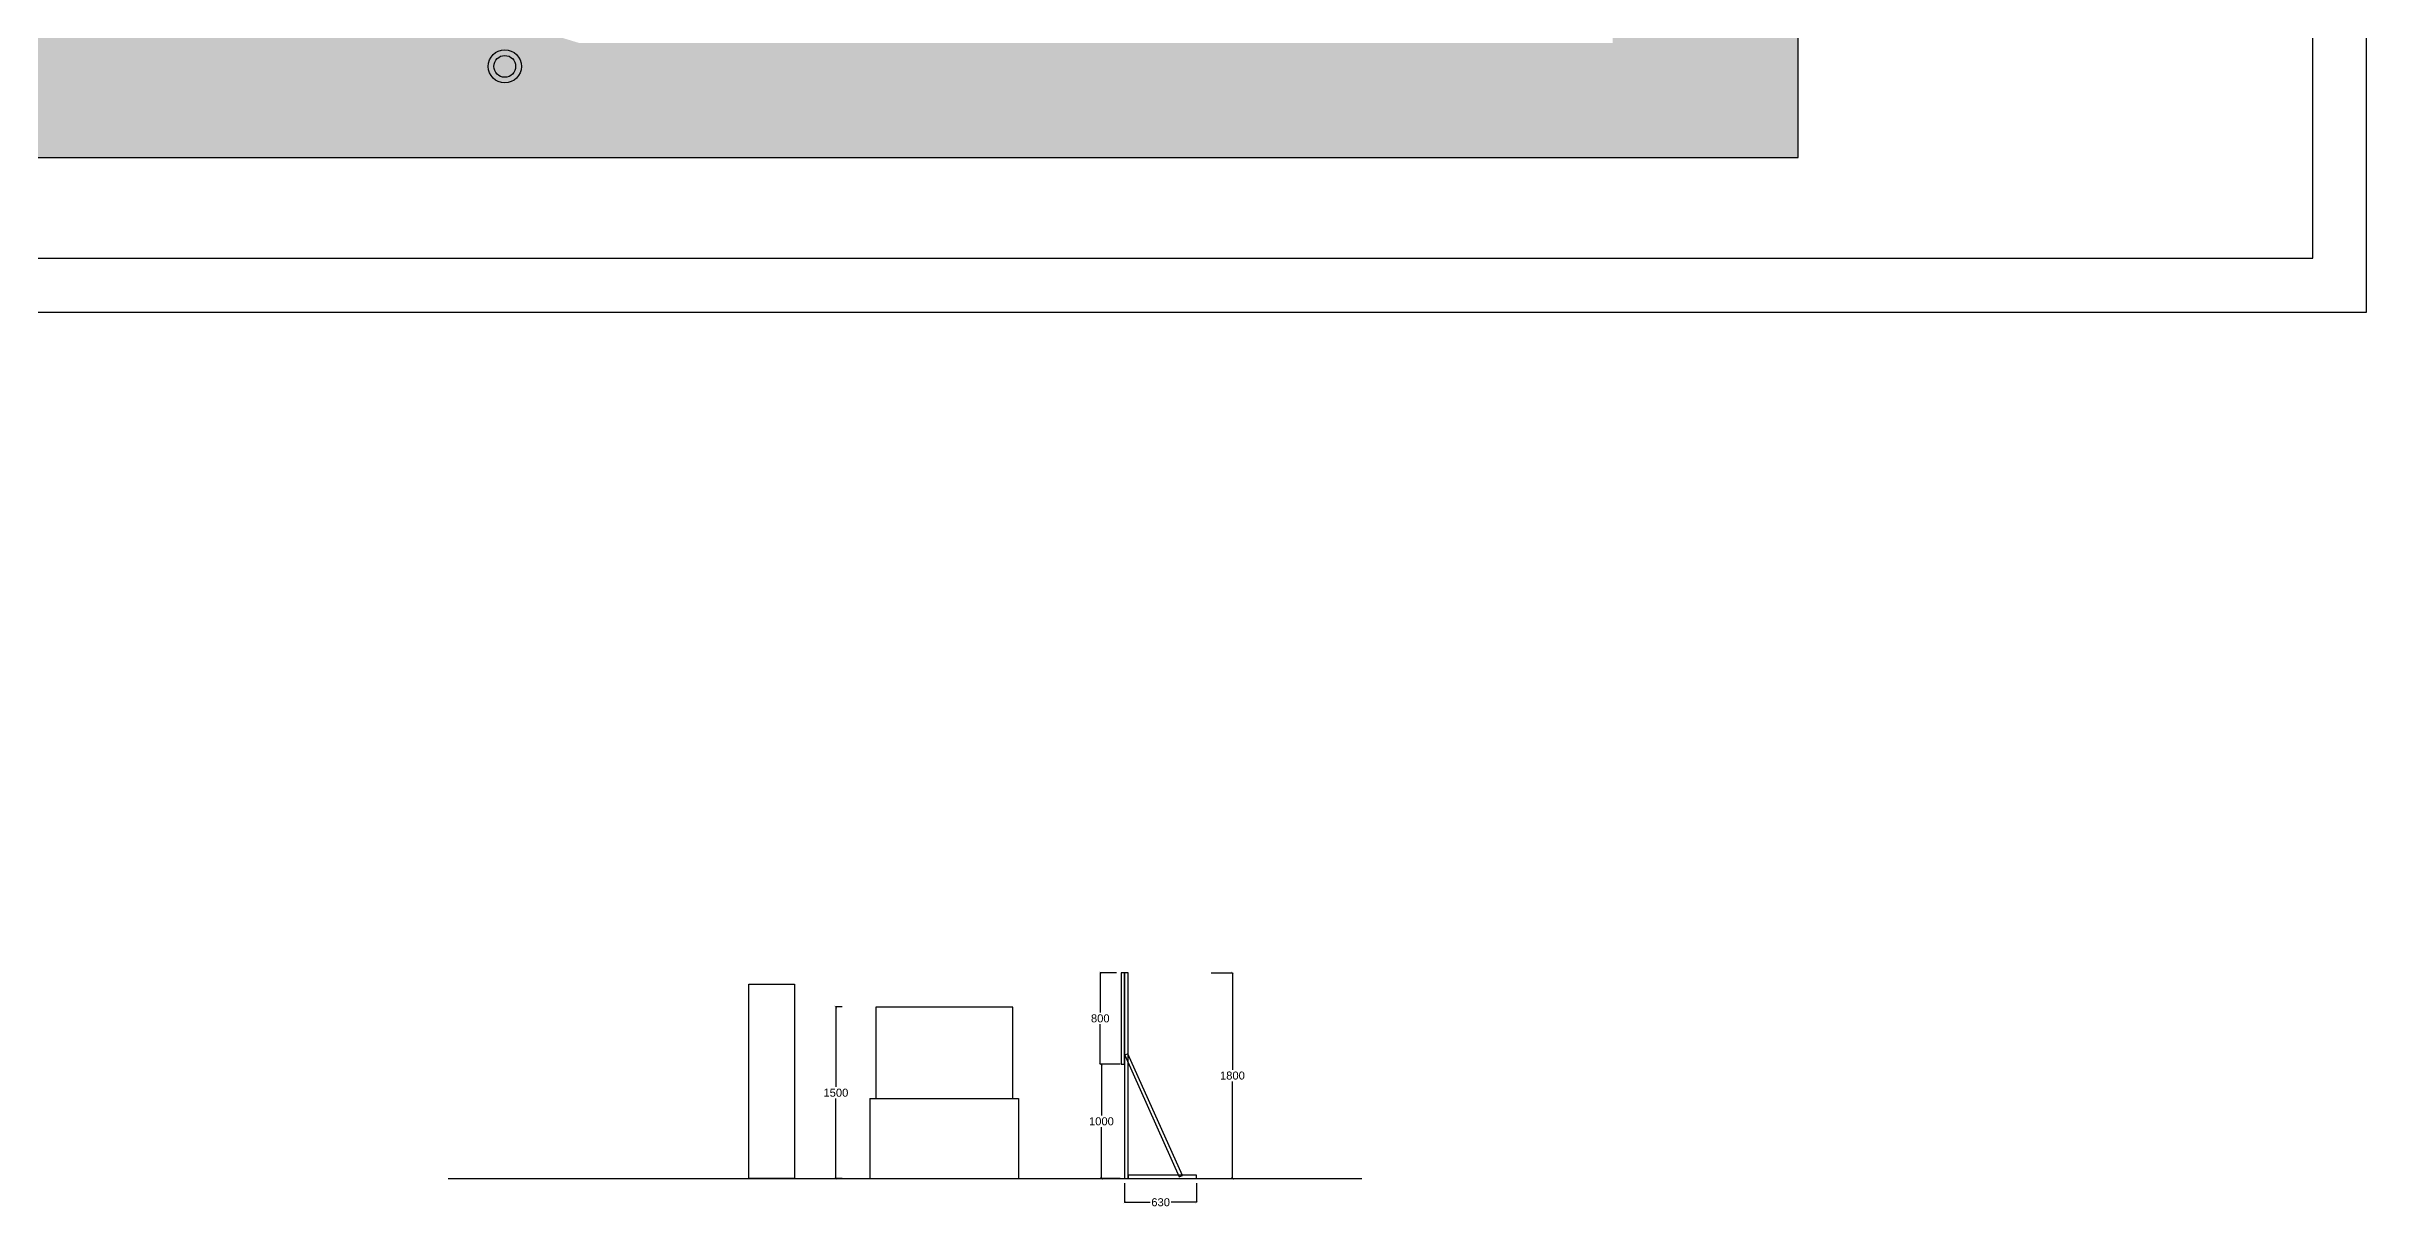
# Model space of a CAD drawing. Header units: millimetres. Extents: x 13722 to 114356, y -17117 to 61088.
# Drawn here: x 67890 to 88188, y -2220 to 7934 of the extents above; entities that cross this region are included whole.
import ezdxf

# ---------------------------------------------------------------- set-up
doc = ezdxf.new("R2010")
doc.units = ezdxf.units.MM
for name, color, linetype in [('00_dim', 6, 'Continuous'), ('01', 3, 'Continuous'), ('03_lighting', 3, 'Continuous')]:
    doc.layers.add(name, color=color, linetype=linetype)
doc.styles.get("Standard").update_dxf_attribs({"font": 'Arial.ttf'})
doc.dimstyles.new('큰도면Standard', dxfattribs={"dimtxt": 70, "dimasz": 20, "dimexe": 0.18, "dimexo": 40, "dimgap": 15, "dimtad": 0, "dimtih": 1, "dimtoh": 1, "dimdec": 0, "dimzin": 0, "dimdsep": 46, "dimtxsty": 'Standard', "dimblk": 'ARCHTICK', "dimcen": 0.09, "dimadec": 0, "dimazin": 0, "dimtfac": 1, "dimtdec": 0, "dimtofl": 0, "dimtmove": 0, "dimatfit": 3, "dimfxl": 1, "dimtolj": 1, "dimtzin": 0, "dimarcsym": 0})

# ---------------------------------------------------------------- blocks, each defined once
blk = doc.blocks.new('_ArchTick')
at = {"color": 0, "linetype": 'ByBlock', "const_width": 0.15}
blk.add_lwpolyline([(-0.5, -0.5), (0.5, 0.5)], dxfattribs=at)
blk = doc.blocks.new('*D353')
at = {"layer": '00_dim', "color": 0, "lineweight": -2, "transparency": 16777216}
for p, q in [((78079, -166), (78266, -166)), ((78266, -166), (78266, -1015)), ((78266, -1966), (78266, -1117)), ((78079, -1966), (78266, -1966))]:
    blk.add_line(p, q, dxfattribs=at)
at = {"layer": 'Defpoints', "color": 0, "transparency": 16777216}
for p in [(78039, -166), (78039, -1966), (78266, -1966)]:
    blk.add_point(p, dxfattribs=at)
at = {"layer": '00_dim', "color": 0, "lineweight": -2, "transparency": 16777216, "xscale": 20, "yscale": 20, "zscale": 20}
for p, rotation in [((78266, -166), 90), ((78266, -1966), 270)]:
    blk.add_blockref('_ArchTick', p, dxfattribs=dict(at, rotation=rotation))
at = {"layer": '00_dim', "color": 0, "transparency": 16777216, "insert": (78266, -1066), "char_height": 70, "attachment_point": 5}
blk.add_mtext('\\A1;1800', dxfattribs=at)
blk = doc.blocks.new('*D354')
at = {"layer": '00_dim', "color": 0, "lineweight": -2, "transparency": 16777216}
for p, q in [((74851, -466), (74797, -466)), ((74797, -466), (74797, -1165)), ((74797, -1966), (74797, -1267)), ((74851, -1966), (74797, -1966))]:
    blk.add_line(p, q, dxfattribs=at)
at = {"layer": 'Defpoints', "color": 0, "transparency": 16777216}
for p in [(74891, -466), (74797, -1966), (74891, -1966)]:
    blk.add_point(p, dxfattribs=at)
at = {"layer": '00_dim', "color": 0, "lineweight": -2, "transparency": 16777216, "xscale": 20, "yscale": 20, "zscale": 20}
for p, rotation in [((74797, -466), 90), ((74797, -1966), 270)]:
    blk.add_blockref('_ArchTick', p, dxfattribs=dict(at, rotation=rotation))
at = {"layer": '00_dim', "color": 0, "transparency": 16777216, "insert": (74797, -1216), "char_height": 70, "attachment_point": 5}
blk.add_mtext('\\A1;1500', dxfattribs=at)
blk = doc.blocks.new('*D355')
at = {"layer": '00_dim', "color": 0, "lineweight": -2, "transparency": 16777216}
for p, q in [((77253, -166), (77109, -166)), ((77110, -166), (77110, -515)), ((77110, -966), (77110, -617)), ((77253, -966), (77109, -966))]:
    blk.add_line(p, q, dxfattribs=at)
at = {"layer": 'Defpoints', "color": 0, "transparency": 16777216}
for p in [(77293, -166), (77110, -966), (77293, -966)]:
    blk.add_point(p, dxfattribs=at)
at = {"layer": '00_dim', "color": 0, "lineweight": -2, "transparency": 16777216, "xscale": 20, "yscale": 20, "zscale": 20}
for p, rotation in [((77110, -166), 90), ((77110, -966), 270)]:
    blk.add_blockref('_ArchTick', p, dxfattribs=dict(at, rotation=rotation))
at = {"layer": '00_dim', "color": 0, "transparency": 16777216, "insert": (77110, -566), "char_height": 70, "attachment_point": 5}
blk.add_mtext('\\A1;800', dxfattribs=at)
blk = doc.blocks.new('*D356')
at = {"color": 0, "lineweight": -2, "transparency": 16777216}
for p, q in [((77323, -2006), (77323, -2174)), ((77953, -2006), (77953, -2174)), ((77323, -2174), (77546, -2174)), ((77953, -2174), (77731, -2174))]:
    blk.add_line(p, q, dxfattribs=at)
at = {"layer": 'Defpoints', "color": 0, "transparency": 16777216}
for p in [(77323, -1966), (77953, -1966), (77953, -2174)]:
    blk.add_point(p, dxfattribs=at)
at = {"color": 0, "lineweight": -2, "transparency": 16777216, "xscale": 20, "yscale": 20, "zscale": 20, "rotation": 180}
blk.add_blockref('_ArchTick', (77323, -2174), dxfattribs=at)
at = {"color": 0, "lineweight": -2, "transparency": 16777216, "xscale": 20, "yscale": 20, "zscale": 20}
blk.add_blockref('_ArchTick', (77953, -2174), dxfattribs=at)
at = {"color": 0, "transparency": 16777216, "insert": (77638, -2174), "char_height": 70, "attachment_point": 5}
blk.add_mtext('\\A1;630', dxfattribs=at)
blk = doc.blocks.new('*D357')
at = {"color": 0, "lineweight": -2, "transparency": 16777216}
for p, q in [((77283, -966), (77119, -966)), ((77120, -966), (77120, -1415)), ((77120, -1966), (77120, -1517)), ((77283, -1966), (77119, -1966))]:
    blk.add_line(p, q, dxfattribs=at)
at = {"layer": 'Defpoints', "color": 0, "transparency": 16777216}
for p in [(77120, -966), (77323, -966), (77323, -1966)]:
    blk.add_point(p, dxfattribs=at)
at = {"color": 0, "lineweight": -2, "transparency": 16777216, "xscale": 20, "yscale": 20, "zscale": 20}
for p, rotation in [((77120, -966), 90), ((77120, -1966), 270)]:
    blk.add_blockref('_ArchTick', p, dxfattribs=dict(at, rotation=rotation))
at = {"color": 0, "transparency": 16777216, "insert": (77120, -1466), "char_height": 70, "attachment_point": 5}
blk.add_mtext('\\A1;1000', dxfattribs=at)

msp = doc.modelspace()

# ---------------------------------------------------------------- hatches: boundary and pattern name
at = {"layer": '01', "lineweight": -2, "true_color": 0x999b37}
h = msp.add_hatch(dxfattribs=at)
h.set_pattern_fill('AR-SAND', color=55, scale=5)
h.set_pattern_definition([(37.5, (-19358.14, 21727.48), (-8.00016, 244.7066), [0, -193.04, 0, -215.9, 0, -206.375]), (7.5, (-19358.14, 21727.48), (224.7616, 358.4126), [0, -104.14, 0, -173.99, 0, -66.675]), (327.5, (-19514.35, 21727.48), (395.4962, 0.7186), [0, -63.5, 0, -228.6, 0, -298.45]), (317.5, (-19514.35, 21727.48), (381.7782, 111.4647), [0, -31.75, 0, -149.86, 0, -171.45])])
h.paths.add_polyline_path([(70453.8, 12983.3), (70453.8, 10764.6), (72599.6, 10043.3), (76293.8, 10043.3), (76293.8, 12983.3)], flags=17)
h.paths.add_polyline_path([(70453.8, 22943.3), (70453.8, 20883.3), (72903.8, 20883.3), (72903.8, 22943.3)], flags=17)
h.paths.add_polyline_path([(79063.8, 14353.3), (79063.8, 12513.3), (81313.8, 12513.3), (81313.8, 14353.3)], flags=17)
h.paths.add_polyline_path([(66994.8, 20603.3, 0.4095854), (64324.8, 23223.3), (62204.1, 23223.3), (62204.1, 7963.3), (62204.1, 6963.3), (83214.7, 6963.3), (83214.7, 23223.3), (77183.8, 23223.3), (77183.8, 20603.3), (78783.8, 20603.3), (78783.8, 19033.3), (81593.8, 19033.3), (81593.8, 14633.3), (81593.8, 12233.3), (81593.8, 7963.3), (72553.8, 7963.3), (64324.8, 10463.3), (64324.8, 13163.3), (64324.8, 15543.3), (66994.8, 15543.3)])

# ---------------------------------------------------------------- linework, layer by layer
at = {"layer": '00_dim'}
for p, q in [((75095.3, -1266.1), (76395.3, -1266.1)), ((75095.3, -1266.1), (75095.3, -1966.1)), ((76395.3, -1266.1), (76395.3, -1966.1))]:
    msp.add_line(p, q, dxfattribs=at)
at = {"layer": '00_dim', "color": 0}
msp.add_line((71405.7, -1966.1), (79397.1, -1966.1), dxfattribs=at)
at = {"layer": '00_dim'}
for points in [[(57732.2, 27146), (57732.2, 5611.2), (88188.4, 5611.2), (88188.4, 27146)], [(58202.6, 26675.6), (58202.6, 6081.6), (87718, 6081.6), (87718, 26675.6)], [(77293.2, -966.1), (77323.2, -966.1), (77323.2, -166.1), (77293.2, -166.1)]]:
    msp.add_lwpolyline(points, close=True, dxfattribs=at)
at = {"layer": '00_dim', "color": 0}
for points in [[(77323.2, -1966.1), (77353.2, -1966.1), (77353.2, -166.1), (77323.2, -166.1)], [(74035.4, -266.1), (74435.4, -266.1), (74435.4, -1966.1), (74035.4, -1966.1)], [(76344.3, -1266.1), (76344.3, -466.1), (75146.3, -466.1), (75146.3, -1266.1)], [(77351.1, -874.2), (77323.7, -886.5), (77801.5, -1951.6), (77828.9, -1939.3)], [(77353.2, -1936.1), (77353.2, -1966.1), (77953.2, -1966.1), (77953.2, -1936.1)]]:
    msp.add_lwpolyline(points, close=True, dxfattribs=at)
at = {"layer": '01'}
for p, q in [((83214.7, 6963.3), (83214.7, 23223.3)), ((62204.1, 6963.3), (83214.7, 6963.3))]:
    msp.add_line(p, q, dxfattribs=at)
at = {"layer": '03_lighting'}
for radius in [145.2, 95.2]:
    msp.add_circle((71900.2, 7759.8), radius, dxfattribs=at)

# ---------------------------------------------------------------- dimensions: what is measured, and where the dimension line sits
at = {"color": 6}
dim = msp.add_linear_dim(base=(77119.7, -966.1), p1=(77323.2, -1966.1), p2=(77323.2, -966.1), angle=90, dimstyle='큰도면Standard', dxfattribs=at)
dim.commit()
dim.dimension.update_dxf_attribs({"geometry": '*D357', "text_midpoint": (77119.7, -1466.1)})
dim = msp.add_linear_dim(base=(77953.2, -2174.2), p1=(77323.2, -1966.1), p2=(77953.2, -1966.1), dimstyle='큰도면Standard', dxfattribs=at)
dim.commit()
dim.dimension.update_dxf_attribs({"geometry": '*D356', "text_midpoint": (77638.2, -2174.2)})
at = {"layer": '00_dim'}
dim = msp.add_linear_dim(base=(77109.7, -966.1), p1=(77293.2, -166.1), p2=(77293.2, -966.1), angle=90, dimstyle='큰도면Standard', dxfattribs=at)
dim.commit()
dim.dimension.update_dxf_attribs({"geometry": '*D355', "text_midpoint": (77109.7, -566.1)})
for base, p1, p2, picture, middle in [((78266.2, -1966.1), (78039.2, -166.1), (78039.2, -1966.1), '*D353', (78266.2, -1066.1)), ((74797, -1966.1), (74891.4, -466.1), (74891.4, -1966.1), '*D354', (74797, -1216.1))]:
    dim = msp.add_linear_dim(base=base, p1=p1, p2=p2, angle=90, dimstyle='큰도면Standard', dxfattribs=at)
    dim.commit()
    dim.dimension.update_dxf_attribs({"geometry": picture, "text_midpoint": middle, "dimtype": 160})

doc.saveas('drawing.dxf')
